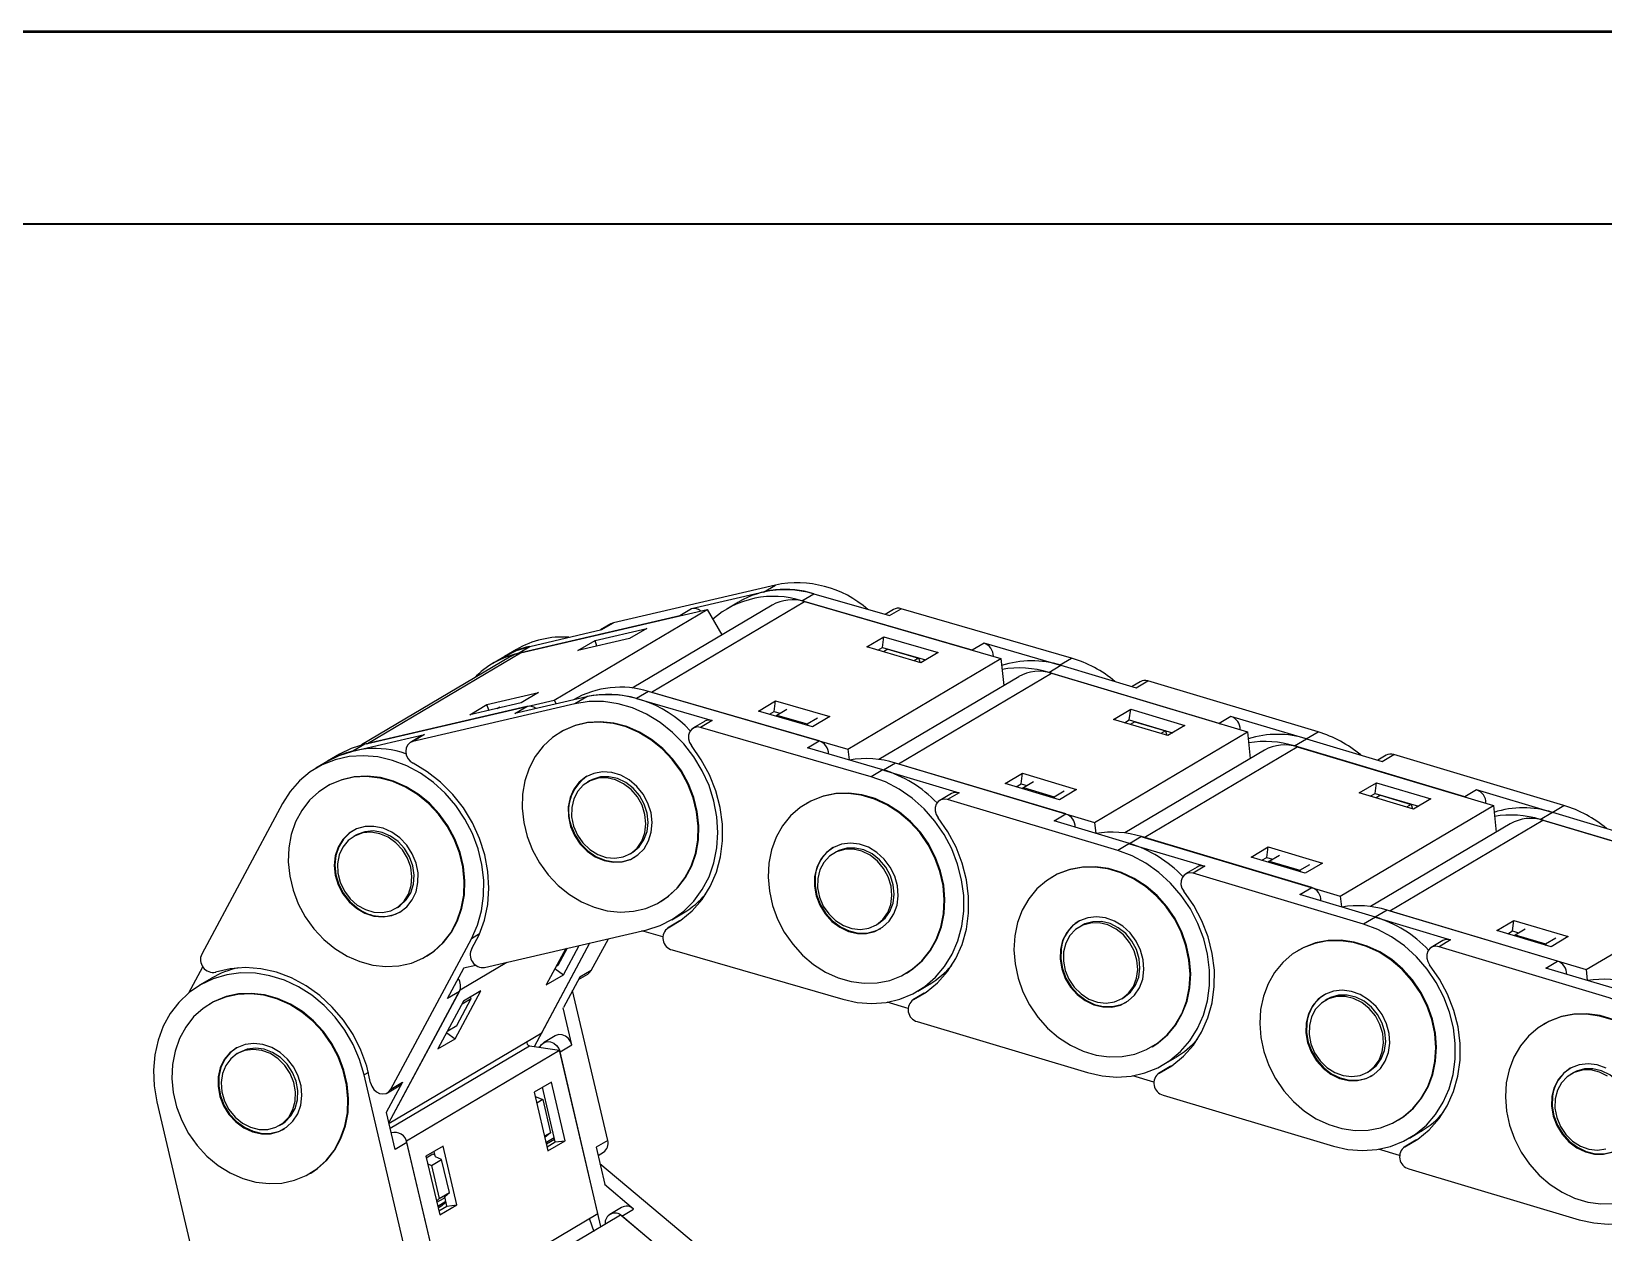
# Model space of a CAD drawing. Header units: millimetres. Extents: x 0 to 279, y 0 to 216.
# Drawn here: x 118.2 to 170.1, y 176.3 to 215.9 of the extents above; entities that cross this region are included whole.
import ezdxf

# ---------------------------------------------------------------- set-up
doc = ezdxf.new("R2010")
doc.units = ezdxf.units.MM
doc.layers.add('PAGE_BORDER', color=7, linetype='Continuous')

msp = doc.modelspace()

# ---------------------------------------------------------------- linework, layer by layer
at = {"color": 7, "linetype": 'Continuous', "lineweight": 50}
msp.add_line((0, 215.9), (279.4, 215.9), dxfattribs=at)
at = {"color": 7, "linetype": 'Continuous', "lineweight": 25}
for p, q in [((142.738, 197.631), (137.388, 196.387)), ((142.346, 197.399), (139.973, 196.847)), ((142.346, 197.399), (142.738, 197.631)), ((143.609, 197.111), (144.006, 197.346)), ((144.006, 197.346), (146.502, 196.623)), ((134.319, 195.392), (140.481, 196.825)), ((135.429, 193.835), (140.481, 196.825)), ((142.631, 196.966), (138.009, 194.231)), ((138.646, 194.094), (143.698, 197.083)), ((139.973, 196.847), (139.585, 196.617)), ((140.481, 196.825), (140.969, 195.983)), ((141.519, 197.068), (141.13, 196.838)), ((149.238, 195.481), (143.609, 197.111)), ((143.698, 197.083), (150.182, 195.206)), ((146.635, 196.823), (146.365, 196.663)), ((146.502, 196.623), (146.886, 196.85)), ((152.515, 195.22), (146.886, 196.85)), ((139.585, 196.617), (134.234, 195.373)), ((137.304, 196.354), (136.959, 196.15)), ((137.004, 196.16), (137.388, 196.387)), ((137.388, 196.387), (137.304, 196.354)), ((139.585, 196.617), (139.606, 196.622)), ((134.632, 195.608), (137.004, 196.16)), ((137.923, 195.863), (136.22, 195.467)), ((136.22, 195.467), (136.787, 195.802)), ((136.787, 195.802), (138.49, 196.198)), ((136.847, 195.613), (136.787, 195.802)), ((138.49, 196.198), (137.923, 195.863)), ((145.752, 195.588), (146.318, 195.923)), ((146.274, 195.574), (146.318, 195.923)), ((146.318, 195.923), (148.11, 195.404)), ((149.627, 195.711), (149.238, 195.481)), ((152.123, 194.988), (149.627, 195.711)), ((133.963, 195.25), (129.068, 192.353)), ((129.266, 192.402), (134.319, 195.392)), ((133.804, 195.278), (133.407, 195.042)), ((134.188, 195.505), (133.795, 195.272)), ((134.234, 195.373), (134.632, 195.608)), ((145.129, 192.216), (150.182, 195.206)), ((147.543, 195.069), (145.752, 195.588)), ((146.118, 195.482), (146.274, 195.574)), ((146.274, 195.574), (147.699, 195.161)), ((146.454, 195.514), (146.308, 195.427)), ((146.454, 195.514), (147.465, 195.221)), ((146.494, 195.502), (146.503, 195.507)), ((147.465, 195.221), (147.319, 195.134)), ((147.465, 195.221), (147.516, 195.077)), ((148.11, 195.404), (147.543, 195.069)), ((149.238, 195.481), (149.274, 195.469)), ((150.182, 195.206), (150.28, 194.315)), ((152.123, 194.988), (152.515, 195.22)), ((146.801, 191.731), (151.853, 194.72)), ((151.765, 194.749), (152.162, 194.984)), ((157.387, 193.067), (151.765, 194.749)), ((151.853, 194.72), (158.329, 192.784)), ((152.162, 194.984), (154.655, 194.238)), ((150.773, 194.607), (146.157, 191.875)), ((154.785, 194.439), (154.516, 194.28)), ((154.655, 194.238), (155.039, 194.466)), ((160.661, 192.784), (155.039, 194.466)), ((129.266, 192.402), (135.429, 193.835)), ((136.12, 193.715), (130.769, 192.471)), ((134.348, 193.748), (132.645, 193.352)), ((132.645, 193.352), (133.212, 193.687)), ((133.212, 193.687), (134.915, 194.083)), ((133.272, 193.497), (133.212, 193.687)), ((136.512, 193.947), (134.14, 193.395)), ((134.915, 194.083), (134.348, 193.748)), ((135.429, 193.835), (135.501, 193.712)), ((136.074, 193.846), (136.071, 193.844)), ((136.512, 193.947), (136.12, 193.715)), ((138.552, 194.119), (138.155, 193.884)), ((138.155, 193.884), (140.651, 193.161)), ((144.181, 192.489), (138.552, 194.119)), ((138.571, 194.113), (138.646, 194.094)), ((138.646, 194.094), (145.129, 192.216)), ((142.177, 193.472), (142.743, 193.808)), ((142.699, 193.458), (142.743, 193.808)), ((142.743, 193.808), (144.535, 193.289)), ((134.528, 193.625), (129.177, 192.381)), ((133.547, 193.561), (133.634, 193.613)), ((134.14, 193.395), (134.528, 193.625)), ((140.4, 193.133), (140.016, 192.906)), ((140.651, 193.161), (140.267, 192.934)), ((143.968, 192.953), (142.177, 193.472)), ((142.543, 193.366), (142.699, 193.458)), ((142.699, 193.458), (142.888, 193.403)), ((142.754, 193.305), (142.781, 193.34)), ((142.781, 193.34), (143.114, 193.537)), ((142.781, 193.34), (143.792, 193.047)), ((143.792, 193.047), (144.125, 193.244)), ((144.535, 193.289), (143.968, 192.953)), ((153.903, 193.197), (154.47, 193.532)), ((155.693, 192.662), (153.903, 193.197)), ((154.263, 193.089), (154.423, 193.184)), ((154.423, 193.184), (154.47, 193.532)), ((154.423, 193.184), (155.852, 192.756)), ((154.604, 193.119), (154.456, 193.032)), ((154.47, 193.532), (156.26, 192.997)), ((154.604, 193.119), (155.614, 192.817)), ((154.638, 193.109), (154.649, 193.116)), ((157.775, 193.297), (157.387, 193.067)), ((160.268, 192.552), (157.775, 193.297)), ((128.78, 192.146), (131.153, 192.698)), ((131.069, 192.664), (130.685, 192.437)), ((131.153, 192.698), (130.769, 192.471)), ((131.069, 192.664), (131.153, 192.698)), ((135.649, 192.781), (135.627, 192.768)), ((145.896, 191.303), (140.267, 192.934)), ((143.792, 193.047), (143.809, 193)), ((153.277, 189.794), (158.329, 192.784)), ((155.614, 192.817), (155.466, 192.73)), ((155.614, 192.817), (155.665, 192.67)), ((156.26, 192.997), (155.693, 192.662)), ((157.387, 193.067), (157.423, 193.055)), ((158.329, 192.784), (158.42, 191.902)), ((160.268, 192.552), (160.661, 192.784)), ((129.177, 192.381), (128.78, 192.146)), ((129.223, 192.392), (129.266, 192.402)), ((143.793, 192.259), (144.181, 192.489)), ((146.289, 191.536), (143.793, 192.259)), ((145.129, 192.216), (145.169, 191.86)), ((158.889, 192.18), (154.272, 189.448)), ((154.916, 189.304), (159.969, 192.293)), ((159.88, 192.322), (160.277, 192.557)), ((165.502, 190.64), (159.88, 192.322)), ((159.969, 192.293), (166.445, 190.356)), ((160.277, 192.557), (162.77, 191.811)), ((127.962, 191.82), (127.569, 191.588)), ((128.35, 192.05), (127.953, 191.815)), ((146.708, 191.757), (146.311, 191.522)), ((152.33, 190.075), (146.708, 191.757)), ((146.727, 191.751), (146.801, 191.731)), ((146.801, 191.731), (153.277, 189.794)), ((162.9, 192.012), (162.632, 191.853)), ((162.77, 191.811), (163.154, 192.038)), ((168.777, 190.357), (163.154, 192.038)), ((136.604, 191.168), (136.532, 191.126)), ((146.289, 191.536), (145.896, 191.303)), ((146.311, 191.522), (148.804, 190.776)), ((150.328, 191.081), (150.895, 191.417)), ((152.118, 190.546), (150.328, 191.081)), ((150.688, 190.974), (150.848, 191.068)), ((150.848, 191.068), (150.895, 191.417)), ((150.848, 191.068), (151.04, 191.011)), ((150.895, 191.417), (152.685, 190.882)), ((150.931, 190.946), (151.264, 191.143)), ((162.019, 190.77), (162.585, 191.105)), ((162.538, 190.756), (162.585, 191.105)), ((162.585, 191.105), (164.375, 190.57)), ((127.926, 190.986), (127.903, 190.972)), ((148.55, 190.749), (148.166, 190.522)), ((148.804, 190.776), (148.42, 190.549)), ((154.042, 188.867), (148.42, 190.549)), ((150.902, 190.91), (150.931, 190.946)), ((150.931, 190.946), (151.941, 190.644)), ((151.941, 190.644), (152.274, 190.841)), ((151.941, 190.644), (151.958, 190.594)), ((152.685, 190.882), (152.118, 190.546)), ((163.808, 190.234), (162.019, 190.77)), ((162.379, 190.662), (162.538, 190.756)), ((162.538, 190.756), (163.968, 190.329)), ((162.72, 190.692), (162.571, 190.604)), ((162.72, 190.692), (163.73, 190.39)), ((162.753, 190.682), (162.765, 190.689)), ((164.375, 190.57), (163.808, 190.234)), ((165.891, 190.87), (165.502, 190.64)), ((165.502, 190.64), (165.538, 190.628)), ((168.384, 190.124), (165.891, 190.87)), ((126.458, 190.417), (123.797, 185.453)), ((143.774, 190.428), (143.752, 190.415)), ((151.942, 189.845), (152.33, 190.075)), ((161.392, 187.367), (166.445, 190.356)), ((163.73, 190.39), (163.581, 190.302)), ((163.73, 190.39), (163.78, 190.243)), ((166.445, 190.356), (166.535, 189.475)), ((167.995, 189.895), (168.393, 190.13)), ((168.384, 190.124), (168.777, 190.357)), ((168.393, 190.13), (170.886, 189.384)), ((154.435, 189.1), (151.942, 189.845)), ((153.277, 189.794), (153.314, 189.435)), ((167.004, 189.753), (162.387, 187.021)), ((163.032, 186.877), (168.084, 189.866)), ((173.618, 188.213), (167.995, 189.895)), ((168.084, 189.866), (174.56, 187.929)), ((128.881, 189.372), (128.809, 189.33)), ((154.435, 189.1), (154.042, 188.867)), ((154.823, 189.33), (154.426, 189.094)), ((154.426, 189.094), (156.919, 188.349)), ((160.446, 187.648), (154.823, 189.33)), ((154.842, 189.324), (154.916, 189.304)), ((154.916, 189.304), (161.392, 187.367)), ((158.444, 188.654), (159.01, 188.99)), ((158.963, 188.641), (159.01, 188.99)), ((159.01, 188.99), (160.8, 188.454)), ((137.933, 188.759), (138.004, 188.801)), ((144.729, 188.815), (144.657, 188.772)), ((160.233, 188.119), (158.444, 188.654)), ((158.804, 188.547), (158.963, 188.641)), ((158.963, 188.641), (159.156, 188.583)), ((159.018, 188.483), (159.046, 188.519)), ((159.046, 188.519), (159.379, 188.715)), ((159.046, 188.519), (160.056, 188.217)), ((160.8, 188.454), (160.233, 188.119)), ((151.889, 188.001), (151.867, 187.988)), ((156.665, 188.322), (156.281, 188.095)), ((156.919, 188.349), (156.535, 188.122)), ((162.158, 186.44), (156.535, 188.122)), ((160.056, 188.217), (160.389, 188.413)), ((160.056, 188.217), (160.073, 188.167)), ((169.508, 184.94), (174.56, 187.929)), ((160.057, 187.418), (160.446, 187.648)), ((162.55, 186.673), (160.057, 187.418)), ((130.21, 186.963), (130.281, 187.005)), ((138.937, 187.174), (138.959, 187.187)), ((161.392, 187.367), (161.429, 187.008)), ((162.939, 186.902), (162.541, 186.667)), ((168.561, 185.221), (162.939, 186.902)), ((162.957, 186.897), (163.032, 186.877)), ((139.56, 186.533), (139.176, 186.306)), ((139.581, 186.544), (139.197, 186.317)), ((139.316, 186.585), (139.699, 186.812)), ((139.56, 186.533), (139.581, 186.544)), ((146.058, 186.406), (146.129, 186.448)), ((152.844, 186.388), (152.773, 186.345)), ((162.55, 186.673), (162.158, 186.44)), ((162.541, 186.667), (165.034, 185.922)), ((163.032, 186.877), (169.508, 184.94)), ((166.559, 186.227), (167.126, 186.563)), ((167.078, 186.214), (167.126, 186.563)), ((167.126, 186.563), (168.915, 186.027)), ((130.041, 180.996), (132.703, 185.96)), ((133.138, 185.01), (138.488, 186.254)), ((136.66, 184.912), (137.222, 185.96)), ((139.022, 186.018), (138.331, 186.218)), ((164.78, 185.895), (164.396, 185.668)), ((165.034, 185.922), (164.651, 185.695)), ((168.349, 185.692), (166.559, 186.227)), ((166.919, 186.119), (167.078, 186.214)), ((167.078, 186.214), (167.271, 186.156)), ((167.133, 186.055), (167.162, 186.092)), ((167.162, 186.092), (167.494, 186.288)), ((167.162, 186.092), (168.172, 185.789)), ((168.172, 185.789), (168.504, 185.986)), ((168.915, 186.027), (168.349, 185.692)), ((131.214, 185.378), (131.236, 185.392)), ((134.781, 182.403), (136.613, 185.818)), ((135.024, 182.858), (136.611, 185.818)), ((135.814, 185.632), (135.172, 184.436)), ((135.861, 185.643), (135.555, 185.072)), ((135.739, 184.771), (136.256, 185.735)), ((139.333, 185.589), (144.962, 183.959)), ((160.005, 185.574), (159.982, 185.561)), ((170.273, 184.013), (164.651, 185.695)), ((168.172, 185.789), (168.189, 185.74)), ((123.374, 184.177), (123.832, 185.031)), ((131.916, 183.991), (132.45, 184.988)), ((132.331, 184.269), (133.872, 185.181)), ((132.844, 185.08), (132.443, 184.986)), ((135.459, 184.971), (135.739, 184.771)), ((135.555, 185.072), (135.494, 185.037)), ((136.66, 184.912), (136.276, 184.685)), ((147.062, 184.821), (147.084, 184.834)), ((168.173, 184.991), (168.561, 185.221)), ((170.666, 184.245), (168.173, 184.991)), ((169.508, 184.94), (169.545, 184.581)), ((124.111, 184.65), (123.727, 184.423)), ((135.172, 184.436), (135.739, 184.771)), ((136.276, 184.685), (135.74, 183.685)), ((136.236, 184.609), (136.548, 184.794)), ((147.441, 184.232), (147.824, 184.459)), ((124.084, 183.82), (124.061, 183.807)), ((129.978, 179.884), (132.304, 184.221)), ((129.979, 179.882), (132.331, 184.269)), ((132.444, 183.9), (131.597, 182.32)), ((132.304, 184.221), (131.916, 183.991)), ((132.164, 182.655), (133.011, 184.236)), ((132.214, 183.096), (132.692, 183.987)), ((132.331, 184.269), (132.327, 184.274)), ((132.398, 183.813), (132.692, 183.987)), ((133.011, 184.236), (132.444, 183.9)), ((132.692, 183.987), (132.667, 184.032)), ((137.203, 179.303), (136.044, 184.252)), ((147.117, 183.656), (146.424, 183.863)), ((147.655, 184.165), (147.271, 183.938)), ((147.678, 184.177), (147.294, 183.95)), ((147.655, 184.165), (147.678, 184.177)), ((147.678, 184.177), (147.72, 184.198)), ((154.173, 183.979), (154.245, 184.021)), ((160.96, 183.96), (160.888, 183.918)), ((136.018, 182.454), (135.731, 183.679)), ((129.981, 179.874), (135.024, 182.858)), ((131.884, 182.855), (132.164, 182.655)), ((131.919, 182.921), (132.214, 183.096)), ((135.468, 182.754), (135.079, 182.524)), ((147.424, 183.223), (153.047, 181.541)), ((168.12, 183.147), (168.098, 183.134)), ((125.038, 182.206), (124.967, 182.164)), ((130.562, 179.291), (135.614, 182.281)), ((131.597, 182.32), (132.164, 182.655)), ((134.619, 182.426), (135.614, 182.281)), ((136.876, 176.891), (135.614, 182.281)), ((135.63, 182.224), (136.018, 182.454)), ((136.979, 176.464), (135.63, 182.224)), ((155.177, 182.394), (155.199, 182.407)), ((155.77, 181.738), (155.386, 181.511)), ((155.793, 181.75), (155.409, 181.523)), ((155.556, 181.805), (155.94, 182.032)), ((155.77, 181.738), (155.793, 181.75)), ((155.793, 181.75), (155.835, 181.77)), ((130.584, 175.386), (129.161, 181.466)), ((130.425, 181.223), (129.889, 180.222)), ((130.041, 180.996), (130.425, 181.223)), ((135.342, 181.229), (134.775, 180.894)), ((135.795, 179.294), (135.342, 181.229)), ((155.232, 181.229), (154.54, 181.436)), ((162.289, 181.551), (162.36, 181.594)), ((169.075, 181.533), (169.003, 181.491)), ((129.929, 180.877), (130.313, 181.104)), ((134.775, 180.894), (135.228, 178.959)), ((134.807, 180.757), (135.059, 180.65)), ((135.059, 180.65), (134.86, 180.532)), ((135.469, 179.252), (135.047, 181.055)), ((135.059, 180.65), (135.315, 179.558)), ((155.54, 180.795), (161.162, 179.114)), ((122.317, 180.581), (123.74, 174.501)), ((130.185, 179.002), (129.898, 180.228)), ((126.367, 179.798), (126.439, 179.84)), ((163.292, 179.967), (163.315, 179.98)), ((130.573, 179.232), (130.185, 179.002)), ((130.562, 179.291), (130.554, 179.292)), ((131.818, 173.927), (130.562, 179.291)), ((131.815, 173.93), (130.573, 179.232)), ((131.767, 179.114), (131.2, 178.779)), ((132.22, 177.179), (131.767, 179.114)), ((135.315, 179.558), (135.115, 179.44)), ((135.315, 179.558), (135.126, 179.394)), ((135.163, 179.238), (135.435, 179.399)), ((135.175, 179.185), (135.447, 179.346)), ((135.197, 179.091), (135.469, 179.252)), ((135.228, 178.959), (135.795, 179.294)), ((135.469, 179.252), (135.795, 179.294)), ((137.203, 179.303), (136.819, 179.076)), ((163.885, 179.311), (163.502, 179.083)), ((163.909, 179.323), (163.525, 179.096)), ((163.671, 179.378), (164.055, 179.605)), ((163.885, 179.311), (163.909, 179.323)), ((163.909, 179.323), (163.951, 179.343)), ((131.2, 178.779), (131.653, 176.843)), ((131.212, 178.727), (131.432, 178.857)), ((131.386, 178.477), (131.718, 178.673)), ((131.432, 178.857), (131.498, 178.828)), ((131.514, 178.76), (131.472, 178.94)), ((131.718, 178.673), (131.514, 178.76)), ((131.974, 177.581), (131.718, 178.673)), ((136.819, 179.076), (137.106, 177.85)), ((136.882, 178.808), (137.06, 178.914)), ((163.348, 178.802), (162.655, 179.009)), ((127.371, 178.213), (127.394, 178.226)), ((131.258, 178.531), (131.386, 178.477)), ((131.386, 178.477), (131.641, 177.385)), ((141.1, 175.041), (136.946, 178.535)), ((163.655, 178.368), (169.277, 176.687)), ((131.641, 177.385), (131.974, 177.581)), ((131.821, 177.448), (131.974, 177.581)), ((138.057, 177.038), (137.097, 177.845)), ((131.641, 177.385), (131.546, 177.301)), ((131.555, 177.261), (131.775, 177.391)), ((131.86, 177.283), (131.588, 177.122)), ((131.683, 177.118), (131.6, 177.07)), ((131.622, 176.976), (131.894, 177.137)), ((131.653, 176.843), (132.22, 177.179)), ((131.683, 177.118), (131.862, 177.273)), ((131.825, 177.434), (131.775, 177.391)), ((131.894, 177.137), (131.821, 177.448)), ((131.894, 177.137), (132.22, 177.179)), ((137.659, 177.09), (137.27, 176.86)), ((137.669, 176.808), (138.057, 177.038)), ((131.838, 173.91), (136.876, 176.891)), ((132.569, 173.855), (137.622, 176.844)), ((141.843, 173.294), (137.622, 176.844)), ((142.431, 172.803), (137.669, 176.808))]:
    msp.add_line(p, q, dxfattribs=at)
at = {"color": 8, "linetype": 'Continuous', "lineweight": 25}
for p, q in [((132.971, 186.119), (132.703, 185.96)), ((130.02, 179.705), (134.619, 182.426)), ((134.923, 182.382), (134.969, 182.409)), ((129.301, 181.549), (129.161, 181.466))]:
    msp.add_line(p, q, dxfattribs=at)
at = {"color": 7, "linetype": 'Continuous', "lineweight": 25, "flags": 128}
for points in [[(133.804, 195.278), (134.189, 195.468), (134.632, 195.608)], [(138.488, 186.254), (138.931, 186.394), (139.343, 186.601), (139.717, 186.872), (140.046, 187.2), (140.325, 187.58), (140.546, 188.004), (140.708, 188.466), (140.806, 188.956), (140.839, 189.465), (140.806, 189.984), (140.707, 190.502), (140.546, 191.012), (140.324, 191.502), (140.045, 191.963), (139.716, 192.388), (139.342, 192.768), (138.93, 193.096), (138.487, 193.367), (138.022, 193.574), (137.544, 193.714), (137.062, 193.785), (136.584, 193.785), (136.12, 193.715)], [(138.959, 187.187), (139.212, 187.36), (139.518, 187.645), (139.774, 187.982), (139.976, 188.364), (140.117, 188.782), (140.196, 189.227), (140.21, 189.689), (140.159, 190.157), (140.044, 190.622), (139.868, 191.072), (139.635, 191.498), (139.35, 191.89), (139.019, 192.24), (138.65, 192.539), (138.251, 192.781), (137.83, 192.961), (137.398, 193.074), (136.964, 193.118), (136.537, 193.093), (136.127, 192.997), (135.744, 192.835), (135.649, 192.781)], [(134.541, 189.334), (134.717, 188.884), (134.95, 188.458), (135.236, 188.066), (135.567, 187.716), (135.936, 187.417), (136.335, 187.174), (136.756, 186.995), (137.188, 186.881), (137.622, 186.837), (138.049, 186.863), (138.458, 186.958), (138.842, 187.121), (139.19, 187.347), (139.496, 187.632), (139.752, 187.969), (139.953, 188.351), (140.095, 188.769), (140.173, 189.214), (140.187, 189.675), (140.137, 190.144), (140.022, 190.608), (139.846, 191.059), (139.613, 191.485), (139.328, 191.877), (138.997, 192.227), (138.628, 192.526), (138.228, 192.768), (137.808, 192.948), (137.376, 193.061), (136.941, 193.105), (136.515, 193.079), (136.105, 192.984), (135.722, 192.822), (135.373, 192.595), (135.068, 192.311), (134.811, 191.974), (134.61, 191.592), (134.469, 191.174), (134.39, 190.729), (134.376, 190.267), (134.427, 189.799), (134.541, 189.334)], [(140.267, 192.934), (140.157, 192.947), (140.053, 192.924), (139.965, 192.867), (139.901, 192.781), (139.867, 192.674), (139.866, 192.557), (139.899, 192.44), (139.963, 192.334)], [(127.953, 191.815), (128.338, 192.006), (128.78, 192.146)], [(129.177, 192.381), (128.735, 192.241), (128.35, 192.05)], [(130.769, 192.471), (130.672, 192.429), (130.596, 192.355), (130.547, 192.257), (130.531, 192.143), (130.549, 192.024), (130.599, 191.912), (130.676, 191.817), (130.773, 191.748)], [(139.197, 186.317), (139.617, 186.566), (139.993, 186.881), (140.317, 187.256), (140.584, 187.683), (140.788, 188.154), (140.925, 188.66), (140.992, 189.192), (140.989, 189.738), (140.916, 190.29), (140.773, 190.835), (140.563, 191.365), (140.292, 191.868), (139.963, 192.334)], [(132.703, 185.96), (132.9, 186.401), (133.034, 186.876), (133.105, 187.376), (133.11, 187.89), (133.049, 188.41), (132.923, 188.926), (132.735, 189.428), (132.488, 189.907), (132.188, 190.354), (131.838, 190.76), (131.447, 191.119), (131.021, 191.423), (130.568, 191.667), (130.096, 191.846), (129.615, 191.957), (129.134, 191.998), (128.661, 191.968), (128.204, 191.867), (127.774, 191.698), (127.377, 191.464), (127.021, 191.168), (126.713, 190.817), (126.458, 190.417)], [(132.714, 185.635), (132.955, 186.082), (133.131, 186.569), (133.239, 187.087), (133.277, 187.626), (133.244, 188.176), (133.14, 188.726), (132.969, 189.266), (132.733, 189.786), (132.436, 190.274), (132.084, 190.723), (131.685, 191.123), (131.245, 191.467), (130.773, 191.748)], [(128.195, 185.633), (128.593, 185.388), (129.013, 185.206), (129.445, 185.089), (129.879, 185.042), (130.307, 185.065), (130.717, 185.157), (131.102, 185.316), (131.452, 185.54), (131.76, 185.822), (132.019, 186.157), (132.222, 186.537), (132.367, 186.953), (132.448, 187.397), (132.465, 187.859), (132.417, 188.327), (132.305, 188.792), (132.132, 189.243), (131.901, 189.67), (131.618, 190.064), (131.289, 190.416), (130.922, 190.718), (130.524, 190.963), (130.104, 191.145), (129.672, 191.262), (129.238, 191.309), (128.81, 191.286), (128.4, 191.194), (128.015, 191.035), (127.665, 190.811), (127.357, 190.529), (127.099, 190.194), (126.895, 189.814), (126.751, 189.397), (126.669, 188.953), (126.652, 188.492), (126.7, 188.024), (126.812, 187.559), (126.985, 187.108), (127.216, 186.68), (127.499, 186.286), (127.828, 185.935), (128.195, 185.633)], [(131.236, 185.392), (131.474, 185.553), (131.782, 185.835), (132.041, 186.17), (132.245, 186.55), (132.389, 186.967), (132.47, 187.411), (132.487, 187.872), (132.439, 188.34), (132.328, 188.805), (132.154, 189.256), (131.924, 189.684), (131.641, 190.077), (131.312, 190.429), (130.944, 190.731), (130.546, 190.976), (130.126, 191.158), (129.694, 191.275), (129.26, 191.322), (128.833, 191.299), (128.422, 191.207), (128.038, 191.048), (127.926, 190.986)], [(135.975, 189.667), (136.105, 189.36), (136.291, 189.081), (136.523, 188.843), (136.79, 188.659), (137.08, 188.536), (137.38, 188.48), (137.675, 188.493), (137.952, 188.576), (138.197, 188.724), (138.4, 188.93), (138.55, 189.185), (138.641, 189.477), (138.669, 189.792), (138.631, 190.115), (138.531, 190.432), (138.372, 190.727), (138.162, 190.986), (137.911, 191.198), (137.63, 191.353), (137.334, 191.444), (137.034, 191.465), (136.747, 191.416), (136.484, 191.3), (136.259, 191.122), (136.081, 190.89), (135.96, 190.615), (135.9, 190.31), (135.905, 189.989), (135.975, 189.667)], [(136.073, 189.673), (136.2, 189.38), (136.382, 189.119), (136.61, 188.901), (136.871, 188.74), (137.152, 188.643), (137.437, 188.617), (137.712, 188.662), (137.96, 188.776), (138.169, 188.952), (138.328, 189.183), (138.428, 189.454), (138.463, 189.751), (138.432, 190.059), (138.336, 190.361), (138.181, 190.64), (137.975, 190.881), (137.728, 191.072), (137.455, 191.202), (137.17, 191.263), (136.888, 191.254), (136.625, 191.174), (136.395, 191.028), (136.21, 190.823), (136.079, 190.57), (136.012, 190.284), (136.009, 189.979), (136.073, 189.673)], [(138.004, 188.801), (138.031, 188.818), (138.241, 188.995), (138.399, 189.225), (138.499, 189.496), (138.534, 189.794), (138.503, 190.101), (138.408, 190.403), (138.252, 190.682), (138.046, 190.923), (137.8, 191.114), (137.527, 191.244), (137.242, 191.306), (136.96, 191.296), (136.697, 191.216), (136.604, 191.168)], [(144.962, 183.959), (145.443, 183.855), (145.924, 183.822), (146.396, 183.859), (146.85, 183.967), (147.278, 184.142), (147.671, 184.383), (148.022, 184.685), (148.325, 185.041), (148.574, 185.445), (148.764, 185.891), (148.893, 186.368), (148.957, 186.87), (148.955, 187.385), (148.887, 187.905), (148.755, 188.42), (148.561, 188.92), (148.309, 189.396), (148.003, 189.839), (147.649, 190.242), (147.254, 190.595), (146.824, 190.894), (146.369, 191.131), (145.896, 191.303)], [(142.524, 188.453), (142.499, 187.993), (142.539, 187.525), (142.643, 187.059), (142.808, 186.606), (143.032, 186.175), (143.309, 185.776), (143.632, 185.419), (143.996, 185.111), (144.39, 184.858), (144.808, 184.668), (145.239, 184.543), (145.673, 184.487), (146.102, 184.501), (146.515, 184.584), (146.904, 184.735), (147.258, 184.951), (147.572, 185.226), (147.837, 185.555), (148.048, 185.93), (148.2, 186.342), (148.29, 186.783), (148.315, 187.243), (148.275, 187.711), (148.171, 188.177), (148.005, 188.63), (147.782, 189.061), (147.505, 189.46), (147.181, 189.817), (146.818, 190.126), (146.423, 190.378), (146.006, 190.569), (145.575, 190.693), (145.14, 190.75), (144.711, 190.736), (144.298, 190.652), (143.91, 190.501), (143.555, 190.285), (143.241, 190.01), (142.976, 189.681), (142.765, 189.306), (142.613, 188.894), (142.524, 188.453)], [(147.084, 184.834), (147.281, 184.964), (147.594, 185.24), (147.86, 185.568), (148.07, 185.943), (148.222, 186.355), (148.312, 186.796), (148.337, 187.256), (148.297, 187.724), (148.193, 188.19), (148.028, 188.644), (147.804, 189.074), (147.527, 189.473), (147.203, 189.83), (146.84, 190.139), (146.445, 190.391), (146.028, 190.582), (145.597, 190.707), (145.162, 190.763), (144.734, 190.749), (144.321, 190.665), (143.932, 190.514), (143.774, 190.428)], [(148.42, 190.549), (148.31, 190.564), (148.205, 190.542), (148.116, 190.485), (148.051, 190.4), (148.017, 190.294), (148.015, 190.176), (148.047, 190.059), (148.11, 189.953)], [(128.908, 186.963), (129.187, 186.803), (129.483, 186.708), (129.782, 186.681), (130.071, 186.724), (130.337, 186.835), (130.565, 187.008), (130.747, 187.237), (130.873, 187.509), (130.937, 187.812), (130.938, 188.132), (130.873, 188.454), (130.747, 188.763), (130.566, 189.045), (130.337, 189.286), (130.072, 189.475), (129.783, 189.604), (129.484, 189.665), (129.188, 189.657), (128.909, 189.58), (128.661, 189.437), (128.455, 189.235), (128.3, 188.983), (128.204, 188.694), (128.171, 188.38), (128.204, 188.057), (128.299, 187.739), (128.454, 187.442), (128.66, 187.179), (128.908, 186.963)], [(128.792, 189.523), (128.683, 189.45), (128.477, 189.248), (128.322, 188.996), (128.226, 188.707), (128.194, 188.393), (128.226, 188.07), (128.322, 187.753), (128.476, 187.455), (128.683, 187.192), (128.931, 186.976)], [(130.281, 187.005), (130.35, 187.05), (130.551, 187.238), (130.699, 187.477), (130.788, 187.754), (130.811, 188.055), (130.767, 188.362), (130.66, 188.661), (130.495, 188.934), (130.28, 189.167), (130.028, 189.347), (129.751, 189.465), (129.465, 189.514), (129.186, 189.491), (128.928, 189.398), (128.881, 189.372)], [(135.997, 189.681), (136.128, 189.373), (136.313, 189.094), (136.545, 188.857), (136.812, 188.672), (137.102, 188.549), (137.402, 188.493), (137.697, 188.506), (137.974, 188.589), (138.093, 188.65)], [(147.294, 183.95), (147.717, 184.195), (148.096, 184.507), (148.424, 184.878), (148.694, 185.302), (148.902, 185.77), (149.043, 186.275), (149.115, 186.805), (149.117, 187.351), (149.047, 187.902), (148.909, 188.448), (148.704, 188.979), (148.436, 189.484), (148.11, 189.953)], [(128.933, 187.071), (129.199, 186.921), (129.482, 186.837), (129.766, 186.824), (130.037, 186.882), (130.279, 187.008), (130.48, 187.196), (130.628, 187.434), (130.716, 187.712), (130.739, 188.012), (130.696, 188.32), (130.589, 188.619), (130.423, 188.892), (130.208, 189.125), (129.956, 189.305), (129.68, 189.422), (129.394, 189.471), (129.115, 189.449), (128.857, 189.356), (128.634, 189.198), (128.458, 188.983), (128.339, 188.724), (128.283, 188.433), (128.293, 188.126), (128.369, 187.821), (128.506, 187.533), (128.698, 187.279), (128.933, 187.071)], [(144.032, 188.016), (144.025, 187.697), (144.082, 187.374), (144.201, 187.063), (144.377, 186.778), (144.601, 186.532), (144.862, 186.336), (145.149, 186.201), (145.448, 186.132), (145.745, 186.132), (146.027, 186.202), (146.279, 186.338), (146.49, 186.534), (146.651, 186.781), (146.754, 187.066), (146.793, 187.378), (146.768, 187.701), (146.679, 188.02), (146.531, 188.32), (146.33, 188.587), (146.086, 188.809), (145.81, 188.976), (145.515, 189.079), (145.216, 189.113), (144.925, 189.078), (144.656, 188.974), (144.423, 188.807), (144.236, 188.585), (144.103, 188.317), (144.032, 188.016)], [(144.138, 187.942), (144.133, 187.638), (144.195, 187.331), (144.319, 187.038), (144.499, 186.775), (144.725, 186.555), (144.986, 186.392), (145.266, 186.292), (145.552, 186.263), (145.827, 186.305), (146.076, 186.417), (146.287, 186.592), (146.448, 186.82), (146.55, 187.09), (146.588, 187.387), (146.559, 187.694), (146.466, 187.996), (146.313, 188.276), (146.108, 188.519), (145.863, 188.712), (145.591, 188.845), (145.306, 188.909), (145.024, 188.903), (144.76, 188.825), (144.528, 188.681), (144.341, 188.478), (144.208, 188.228), (144.138, 187.942)], [(146.129, 186.448), (146.148, 186.459), (146.359, 186.634), (146.52, 186.862), (146.622, 187.132), (146.659, 187.429), (146.631, 187.737), (146.537, 188.039), (146.384, 188.319), (146.18, 188.562), (145.935, 188.755), (145.662, 188.887), (145.377, 188.952), (145.095, 188.945), (144.831, 188.868), (144.729, 188.815)], [(153.047, 181.541), (153.528, 181.433), (154.009, 181.394), (154.482, 181.427), (154.937, 181.53), (155.367, 181.702), (155.762, 181.939), (156.116, 182.237), (156.423, 182.59), (156.675, 182.991), (156.869, 183.434), (157.002, 183.91), (157.07, 184.41), (157.072, 184.925), (157.009, 185.445), (156.881, 185.96), (156.69, 186.462), (156.442, 186.94), (156.139, 187.385), (155.788, 187.79), (155.395, 188.147), (154.968, 188.449), (154.514, 188.691), (154.042, 188.867)], [(144.054, 188.03), (144.047, 187.71), (144.104, 187.388), (144.224, 187.076), (144.399, 186.791), (144.623, 186.545), (144.885, 186.349), (145.172, 186.214), (145.471, 186.145), (145.768, 186.145), (146.049, 186.215), (146.218, 186.297)], [(150.643, 186.052), (150.614, 185.593), (150.65, 185.125), (150.75, 184.659), (150.912, 184.205), (151.133, 183.772), (151.407, 183.371), (151.728, 183.011), (152.089, 182.7), (152.482, 182.444), (152.898, 182.25), (153.329, 182.121), (153.763, 182.061), (154.193, 182.071), (154.607, 182.15), (154.997, 182.298), (155.354, 182.51), (155.67, 182.782), (155.939, 183.107), (156.153, 183.48), (156.308, 183.89), (156.401, 184.33), (156.43, 184.789), (156.394, 185.256), (156.294, 185.723), (156.132, 186.177), (155.911, 186.61), (155.638, 187.01), (155.316, 187.371), (154.955, 187.682), (154.562, 187.938), (154.146, 188.132), (153.715, 188.261), (153.281, 188.321), (152.851, 188.311), (152.437, 188.232), (152.047, 188.084), (151.69, 187.872), (151.374, 187.6), (151.106, 187.275), (150.891, 186.902), (150.736, 186.492), (150.643, 186.052)], [(155.199, 182.407), (155.377, 182.523), (155.693, 182.795), (155.961, 183.121), (156.175, 183.493), (156.331, 183.903), (156.424, 184.343), (156.453, 184.802), (156.417, 185.27), (156.316, 185.736), (156.154, 186.19), (155.934, 186.623), (155.66, 187.024), (155.339, 187.384), (154.978, 187.695), (154.584, 187.951), (154.168, 188.145), (153.738, 188.274), (153.303, 188.334), (152.874, 188.324), (152.459, 188.245), (152.069, 188.098), (151.889, 188.001)], [(156.535, 188.122), (156.425, 188.136), (156.321, 188.115), (156.232, 188.058), (156.167, 187.973), (156.132, 187.866), (156.13, 187.749), (156.163, 187.632), (156.225, 187.526)], [(155.409, 181.523), (155.832, 181.768), (156.211, 182.08), (156.539, 182.451), (156.809, 182.875), (157.017, 183.343), (157.159, 183.847), (157.231, 184.378), (157.232, 184.924), (157.163, 185.475), (157.024, 186.021), (156.819, 186.552), (156.551, 187.057), (156.225, 187.526)], [(152.149, 185.602), (152.139, 185.283), (152.194, 184.96), (152.311, 184.648), (152.484, 184.361), (152.706, 184.113), (152.966, 183.916), (153.253, 183.778), (153.551, 183.706), (153.849, 183.704), (154.131, 183.771), (154.385, 183.904), (154.598, 184.098), (154.761, 184.343), (154.866, 184.627), (154.908, 184.938), (154.886, 185.261), (154.799, 185.58), (154.653, 185.881), (154.454, 186.15), (154.212, 186.374), (153.937, 186.543), (153.643, 186.649), (153.343, 186.686), (153.051, 186.653), (152.782, 186.552), (152.547, 186.388), (152.358, 186.167), (152.223, 185.901), (152.149, 185.602)], [(152.255, 185.526), (152.248, 185.222), (152.307, 184.915), (152.428, 184.621), (152.607, 184.357), (152.831, 184.135), (153.091, 183.969), (153.371, 183.868), (153.656, 183.836), (153.932, 183.875), (154.183, 183.984), (154.396, 184.157), (154.558, 184.383), (154.663, 184.652), (154.703, 184.948), (154.677, 185.256), (154.586, 185.558), (154.435, 185.839), (154.232, 186.084), (153.988, 186.279), (153.717, 186.414), (153.432, 186.481), (153.15, 186.477), (152.885, 186.402), (152.651, 186.261), (152.462, 186.06), (152.328, 185.811), (152.255, 185.526)], [(154.245, 184.021), (154.254, 184.027), (154.467, 184.199), (154.63, 184.426), (154.734, 184.694), (154.774, 184.99), (154.748, 185.298), (154.657, 185.6), (154.506, 185.882), (154.304, 186.126), (154.06, 186.321), (153.788, 186.456), (153.504, 186.523), (153.221, 186.519), (152.956, 186.445), (152.844, 186.388)], [(161.162, 179.114), (161.643, 179.005), (162.125, 178.967), (162.597, 179), (163.053, 179.103), (163.482, 179.275), (163.878, 179.512), (164.232, 179.809), (164.538, 180.162), (164.79, 180.564), (164.985, 181.007), (165.117, 181.483), (165.185, 181.983), (165.187, 182.498), (165.124, 183.018), (164.996, 183.533), (164.806, 184.034), (164.557, 184.512), (164.254, 184.958), (163.903, 185.363), (163.511, 185.72), (163.083, 186.022), (162.629, 186.264), (162.158, 186.44)], [(158.758, 183.625), (158.729, 183.166), (158.765, 182.698), (158.865, 182.232), (159.028, 181.777), (159.248, 181.345), (159.522, 180.944), (159.843, 180.584), (160.204, 180.273), (160.597, 180.017), (161.014, 179.823), (161.444, 179.694), (161.879, 179.634), (162.308, 179.644), (162.722, 179.723), (163.112, 179.87), (163.47, 180.082), (163.786, 180.354), (164.054, 180.68), (164.268, 181.053), (164.424, 181.463), (164.517, 181.903), (164.546, 182.361), (164.51, 182.829), (164.409, 183.296), (164.247, 183.75), (164.027, 184.183), (163.753, 184.583), (163.432, 184.943), (163.071, 185.255), (162.677, 185.511), (162.261, 185.705), (161.831, 185.834), (161.396, 185.894), (160.967, 185.884), (160.552, 185.805), (160.162, 185.657), (159.805, 185.445), (159.489, 185.173), (159.221, 184.847), (159.007, 184.475), (158.851, 184.065), (158.758, 183.625)], [(163.315, 179.98), (163.492, 180.096), (163.808, 180.368), (164.076, 180.693), (164.29, 181.066), (164.446, 181.476), (164.539, 181.916), (164.568, 182.375), (164.532, 182.842), (164.432, 183.309), (164.27, 183.763), (164.049, 184.196), (163.775, 184.597), (163.454, 184.957), (163.093, 185.268), (162.7, 185.524), (162.283, 185.718), (161.853, 185.847), (161.418, 185.907), (160.989, 185.897), (160.575, 185.818), (160.185, 185.67), (160.005, 185.574)], [(152.171, 185.615), (152.161, 185.296), (152.216, 184.973), (152.333, 184.661), (152.507, 184.374), (152.729, 184.127), (152.989, 183.929), (153.275, 183.791), (153.574, 183.719), (153.871, 183.717), (154.153, 183.784), (154.334, 183.87)], [(164.651, 185.695), (164.54, 185.709), (164.436, 185.687), (164.347, 185.631), (164.282, 185.546), (164.247, 185.439), (164.246, 185.322), (164.278, 185.205), (164.341, 185.099)], [(129.161, 181.466), (129.008, 181.977), (128.795, 182.47), (128.524, 182.937), (128.202, 183.367), (127.834, 183.754), (127.427, 184.091), (126.988, 184.37), (126.526, 184.586), (126.05, 184.737), (125.567, 184.818), (125.088, 184.828), (124.621, 184.768), (124.175, 184.638), (123.758, 184.44), (123.378, 184.179), (123.041, 183.859), (122.755, 183.487), (122.525, 183.068), (122.355, 182.611), (122.247, 182.125), (122.205, 181.618), (122.228, 181.1), (122.317, 180.581)], [(129.373, 181.204), (129.246, 181.752), (129.051, 182.286), (128.793, 182.795), (128.476, 183.271), (128.107, 183.704), (127.693, 184.085), (127.241, 184.407), (126.76, 184.665), (126.26, 184.853), (125.75, 184.968), (125.239, 185.007), (124.738, 184.969), (124.256, 184.856)], [(136.548, 184.794), (136.594, 184.828), (136.66, 184.912)], [(163.525, 179.096), (163.948, 179.341), (164.326, 179.652), (164.654, 180.024), (164.925, 180.447), (165.133, 180.916), (165.274, 181.42), (165.346, 181.95), (165.347, 182.496), (165.278, 183.048), (165.14, 183.594), (164.934, 184.125), (164.666, 184.629), (164.341, 185.099)], [(126.445, 177.897), (126.857, 177.986), (127.243, 178.142), (127.595, 178.363), (127.905, 178.643), (128.166, 178.975), (128.372, 179.353), (128.519, 179.769), (128.604, 180.211), (128.623, 180.672), (128.578, 181.14), (128.469, 181.606), (128.299, 182.058), (128.071, 182.486), (127.79, 182.882), (127.463, 183.236), (127.097, 183.54), (126.7, 183.787), (126.281, 183.973), (125.85, 184.092), (125.415, 184.143), (124.987, 184.123), (124.576, 184.034), (124.19, 183.878), (123.838, 183.657), (123.528, 183.377), (123.267, 183.045), (123.061, 182.666), (122.914, 182.251), (122.829, 181.809), (122.809, 181.348), (122.854, 180.88), (122.963, 180.414), (123.134, 179.962), (123.362, 179.534), (123.643, 179.138), (123.97, 178.784), (124.336, 178.48), (124.733, 178.232), (125.152, 178.047), (125.583, 177.928), (126.018, 177.877), (126.445, 177.897)], [(127.394, 178.226), (127.617, 178.376), (127.927, 178.656), (128.188, 178.988), (128.394, 179.367), (128.541, 179.782), (128.626, 180.225), (128.646, 180.685), (128.601, 181.154), (128.492, 181.619), (128.321, 182.071), (128.093, 182.499), (127.812, 182.895), (127.485, 183.249), (127.119, 183.553), (126.722, 183.801), (126.303, 183.986), (125.872, 184.106), (125.437, 184.156), (125.01, 184.137), (124.598, 184.048), (124.212, 183.891), (124.084, 183.82)], [(160.264, 183.175), (160.254, 182.856), (160.309, 182.533), (160.426, 182.221), (160.6, 181.934), (160.822, 181.686), (161.082, 181.489), (161.368, 181.351), (161.667, 181.279), (161.964, 181.276), (162.246, 181.344), (162.5, 181.477), (162.713, 181.671), (162.876, 181.916), (162.981, 182.2), (163.024, 182.511), (163.001, 182.834), (162.915, 183.153), (162.769, 183.454), (162.57, 183.723), (162.327, 183.947), (162.052, 184.116), (161.758, 184.221), (161.458, 184.259), (161.167, 184.226), (160.897, 184.125), (160.662, 183.961), (160.473, 183.74), (160.338, 183.474), (160.264, 183.175)], [(160.37, 183.099), (160.363, 182.795), (160.422, 182.488), (160.544, 182.194), (160.722, 181.929), (160.947, 181.708), (161.206, 181.542), (161.486, 181.441), (161.772, 181.409), (162.047, 181.448), (162.298, 181.557), (162.511, 181.73), (162.674, 181.956), (162.778, 182.225), (162.818, 182.521), (162.792, 182.829), (162.701, 183.131), (162.55, 183.412), (162.347, 183.657), (162.104, 183.852), (161.832, 183.987), (161.547, 184.054), (161.265, 184.05), (161, 183.975), (160.767, 183.834), (160.577, 183.633), (160.443, 183.383), (160.37, 183.099)], [(162.36, 181.594), (162.37, 181.599), (162.582, 181.772), (162.745, 181.999), (162.85, 182.267), (162.89, 182.563), (162.864, 182.871), (162.773, 183.173), (162.622, 183.454), (162.419, 183.699), (162.175, 183.894), (161.904, 184.029), (161.619, 184.096), (161.336, 184.092), (161.071, 184.017), (160.96, 183.96)], [(169.277, 176.687), (169.758, 176.578), (170.24, 176.54), (170.713, 176.573), (171.168, 176.676), (171.597, 176.848), (171.993, 177.085), (172.347, 177.382), (172.653, 177.735), (172.906, 178.137), (173.1, 178.58), (173.232, 179.056), (173.3, 179.556), (173.303, 180.07), (173.239, 180.59), (173.111, 181.106), (172.921, 181.607), (172.672, 182.085), (172.37, 182.531), (172.019, 182.936), (171.626, 183.293), (171.199, 183.595), (170.745, 183.836), (170.273, 184.013)], [(170.376, 183.278), (169.946, 183.407), (169.511, 183.467), (169.082, 183.457), (168.668, 183.377), (168.278, 183.23), (167.921, 183.018), (167.604, 182.746), (167.336, 182.42), (167.122, 182.048), (166.967, 181.637), (166.873, 181.198)], [(171.43, 177.553), (171.607, 177.669), (171.923, 177.94), (172.192, 178.266), (172.406, 178.639), (172.561, 179.049), (172.654, 179.489), (172.683, 179.948), (172.647, 180.415), (172.547, 180.882), (172.385, 181.336), (172.164, 181.769), (171.891, 182.169), (171.569, 182.529), (171.208, 182.841), (170.815, 183.097), (170.399, 183.291), (169.968, 183.42), (169.534, 183.48), (169.104, 183.47), (168.69, 183.391), (168.3, 183.243), (168.12, 183.147)], [(136.018, 182.454), (135.974, 182.569), (135.902, 182.668), (135.808, 182.743), (135.701, 182.786), (135.591, 182.794), (135.489, 182.765), (135.468, 182.754)], [(160.287, 183.188), (160.277, 182.869), (160.331, 182.546), (160.448, 182.234), (160.622, 181.947), (160.844, 181.699), (161.104, 181.502), (161.39, 181.364), (161.689, 181.292), (161.987, 181.29), (162.269, 181.357), (162.449, 181.443)], [(126.064, 179.525), (126.345, 179.597), (126.596, 179.735), (126.806, 179.933), (126.965, 180.181), (127.066, 180.468), (127.103, 180.78), (127.076, 181.103), (126.985, 181.421), (126.835, 181.721), (126.633, 181.987), (126.387, 182.207), (126.111, 182.372), (125.816, 182.472), (125.516, 182.505), (125.225, 182.467), (124.958, 182.362), (124.726, 182.193), (124.54, 181.969), (124.41, 181.7), (124.34, 181.398), (124.335, 181.079), (124.394, 180.756), (124.516, 180.445), (124.693, 180.161), (124.918, 179.916), (125.181, 179.723), (125.468, 179.589), (125.767, 179.522), (126.064, 179.525)], [(124.949, 182.357), (124.748, 182.206), (124.563, 181.982), (124.432, 181.713), (124.363, 181.411), (124.357, 181.092), (124.417, 180.769), (124.538, 180.459), (124.715, 180.174), (124.94, 179.93), (125.203, 179.736), (125.49, 179.603), (125.79, 179.536), (126.086, 179.538)], [(125.976, 179.664), (126.242, 179.735), (126.478, 179.873), (126.669, 180.071), (126.807, 180.318), (126.883, 180.601), (126.894, 180.904), (126.838, 181.211), (126.72, 181.506), (126.545, 181.773), (126.322, 181.997), (126.064, 182.166), (125.785, 182.271), (125.499, 182.307), (125.223, 182.271), (124.97, 182.166), (124.755, 181.997), (124.589, 181.773), (124.481, 181.506), (124.438, 181.211), (124.46, 180.904), (124.548, 180.6), (124.696, 180.318), (124.896, 180.071), (125.138, 179.873), (125.408, 179.735), (125.693, 179.664), (125.976, 179.664)], [(126.439, 179.84), (126.549, 179.915), (126.741, 180.113), (126.878, 180.36), (126.955, 180.643), (126.965, 180.946), (126.91, 181.253), (126.791, 181.548), (126.616, 181.815), (126.393, 182.039), (126.135, 182.208), (125.856, 182.314), (125.571, 182.349), (125.294, 182.314), (125.041, 182.208), (125.038, 182.206)], [(134.956, 182.382), (135.015, 182.473), (135.1, 182.535), (135.203, 182.564), (135.312, 182.556), (135.419, 182.513), (135.514, 182.438), (135.586, 182.339), (135.63, 182.224)], [(170.168, 181.689), (169.873, 181.794), (169.574, 181.832), (169.282, 181.799), (169.013, 181.698), (168.778, 181.534), (168.588, 181.313), (168.454, 181.047), (168.38, 180.747)], [(129.373, 181.204), (129.41, 181.088), (129.476, 180.984), (129.566, 180.903), (129.671, 180.852), (129.781, 180.836), (129.886, 180.856), (129.975, 180.911), (130.041, 180.996)], [(130.425, 181.223), (130.359, 181.138), (130.313, 181.104)], [(166.873, 181.198), (166.845, 180.739), (166.881, 180.271), (166.981, 179.805), (167.143, 179.35), (167.363, 178.918), (167.637, 178.517), (167.958, 178.157), (168.32, 177.846), (168.713, 177.59), (169.129, 177.395), (169.559, 177.267), (169.994, 177.207), (170.423, 177.216)], [(170.219, 181.425), (169.947, 181.559), (169.663, 181.627), (169.38, 181.623), (169.115, 181.548), (168.882, 181.406), (168.693, 181.205), (168.558, 180.956), (168.485, 180.672)], [(170.475, 179.166), (170.485, 179.172), (170.698, 179.345), (170.861, 179.571), (170.965, 179.84), (171.005, 180.136), (170.979, 180.444), (170.888, 180.746), (170.737, 181.027), (170.534, 181.272), (170.29, 181.467), (170.019, 181.602), (169.734, 181.669), (169.452, 181.665), (169.187, 181.59), (169.075, 181.533)], [(168.38, 180.747), (168.37, 180.429), (168.424, 180.106), (168.541, 179.794), (168.715, 179.507), (168.937, 179.259), (169.197, 179.061), (169.483, 178.924), (169.782, 178.852), (170.08, 178.849), (170.362, 178.916)], [(168.402, 180.761), (168.392, 180.442), (168.447, 180.119), (168.564, 179.807), (168.737, 179.52), (168.959, 179.272), (169.219, 179.075), (169.506, 178.937), (169.804, 178.865), (170.102, 178.862), (170.384, 178.93), (170.564, 179.016)], [(168.485, 180.672), (168.478, 180.368), (168.537, 180.061), (168.659, 179.767), (168.837, 179.502), (169.062, 179.281), (169.321, 179.115), (169.601, 179.013), (169.887, 178.982), (170.163, 179.021)], [(126.086, 179.538), (126.367, 179.61), (126.528, 179.689)], [(136.595, 176.725), (136.602, 176.709), (136.743, 176.298)]]:
    msp.add_lwpolyline(points, dxfattribs=at)
at = {"color": 7, "linetype": 'Continuous', "lineweight": 25}
for centre, radius, start, end in [((143.079, 194.369), 3.118, 72.7034, 119.8523), ((143.06, 194.19), 3.287, 73.4266, 102.5458), ((143.45, 194.125), 3.578, 49.0925, 101.4631), ((140.045, 196.492), 0.363, 51.6114, 101.3437), ((142.679, 194.211), 3.046, 72.21, 131.2697), ((143.3, 195.794), 1.35, 72.8501, 119.7056), ((146.792, 196.551), 0.314, 72.5315, 120.0242), ((135.709, 192.901), 3.015, 85.9327, 120.2842), ((149.491, 195.285), 0.446, 358.8541, 72.2958), ((134.888, 192.541), 2.907, 102.9933, 136.0131), ((135.281, 192.757), 2.922, 103.0285, 120.5668), ((134.601, 194.17), 1.255, 103.0097, 120.5857), ((151.362, 191.353), 4.036, 50.1086, 73.3883), ((151.201, 191.918), 3.213, 72.5876, 108.006), ((150.795, 191.614), 3.281, 72.8138, 100.0696), ((151.443, 193.432), 1.353, 72.3321, 119.667), ((137.625, 191.142), 3.118, 72.7034, 119.8523), ((154.942, 194.167), 0.314, 72.0064, 119.9927), ((134.599, 193.27), 0.363, 51.7587, 101.3489), ((137.219, 190.766), 3.255, 73.2789, 102.6935), ((137.199, 190.301), 3.711, 42.7602, 100.6712), ((140.557, 192.862), 0.314, 72.5315, 120.0242), ((157.636, 192.873), 0.447, 358.0166, 71.8578), ((159.315, 189.487), 3.217, 72.5984, 107.4152), ((159.472, 188.918), 4.045, 50.1274, 72.9013), ((129.518, 189.1), 3.134, 70.9881, 119.7754), ((144.045, 192.063), 0.447, 359.1899, 72.2122), ((158.91, 189.183), 3.285, 72.8237, 99.5259), ((159.558, 191.005), 1.353, 72.3321, 119.667), ((145.738, 188.62), 3.284, 72.8201, 99.7207), ((163.057, 191.74), 0.314, 72.0064, 119.9927), ((137.287, 190.174), 1.381, 124.014, 200.9152), ((145.099, 187.594), 4.118, 43.7124, 73.2049), ((148.707, 190.477), 0.314, 72.0064, 119.9927), ((165.752, 190.446), 0.447, 358.0166, 71.8578), ((152.19, 189.65), 0.447, 358.3445, 71.784), ((167.431, 187.06), 3.217, 72.5984, 107.4152), ((167.025, 186.756), 3.285, 72.8237, 99.5259), ((167.587, 186.49), 4.045, 50.1274, 72.9013), ((153.853, 186.19), 3.286, 72.8277, 99.3062), ((167.674, 188.577), 1.353, 72.3321, 119.667), ((145.295, 187.904), 1.247, 121.7013, 174.2287), ((153.209, 185.159), 4.127, 43.7359, 72.7209), ((156.822, 188.05), 0.314, 72.0064, 119.9927), ((138.222, 189.327), 2.917, 300.6417, 319.3737), ((160.306, 187.223), 0.447, 358.3445, 71.784), ((129.742, 188.001), 1.307, 231.6252, 298.7288), ((161.968, 183.762), 3.286, 72.8277, 99.3062), ((153.408, 185.479), 1.245, 121.659, 173.7204), ((161.325, 182.732), 4.127, 43.7359, 72.7209), ((139.43, 185.984), 0.406, 124.9961, 256.1908), ((164.937, 185.623), 0.314, 72.0064, 119.9927), ((124.174, 185.268), 0.42, 153.8329, 281.376), ((133.081, 185.428), 0.422, 150.5461, 277.6845), ((125.604, 182.144), 2.917, 101.8549, 120.5861), ((146.34, 186.981), 2.926, 300.6724, 319.343), ((168.421, 184.796), 0.447, 358.3445, 71.784), ((131.927, 184.402), 0.418, 334.3965, 35.6972), ((170.084, 181.335), 3.286, 72.8277, 99.3062), ((147.524, 183.616), 0.405, 124.4627, 255.8333), ((161.524, 183.052), 1.245, 121.659, 173.7204), ((134.639, 182.534), 0.109, 161.1268, 259.4598), ((154.457, 184.553), 2.925, 300.6683, 319.3472), ((155.639, 181.189), 0.405, 124.4627, 255.8333), ((169.639, 180.624), 1.245, 121.659, 173.7204), ((162.572, 182.126), 2.925, 300.6683, 319.3472), ((130.177, 179.166), 0.401, 9.4637, 107.4896), ((136.868, 179.205), 0.349, 303.4422, 16.2426), ((163.754, 178.761), 0.405, 124.4627, 255.8333), ((137.821, 176.785), 0.346, 46.9358, 118.0638), ((137.44, 176.578), 0.325, 44.9947, 185.7738)]:
    msp.add_arc(centre, radius, start, end, dxfattribs=at)
at = {"layer": 'PAGE_BORDER', "lineweight": 35}
msp.add_line((6.35, 209.55), (273.05, 209.55), dxfattribs=at)

doc.saveas('drawing.dxf')
